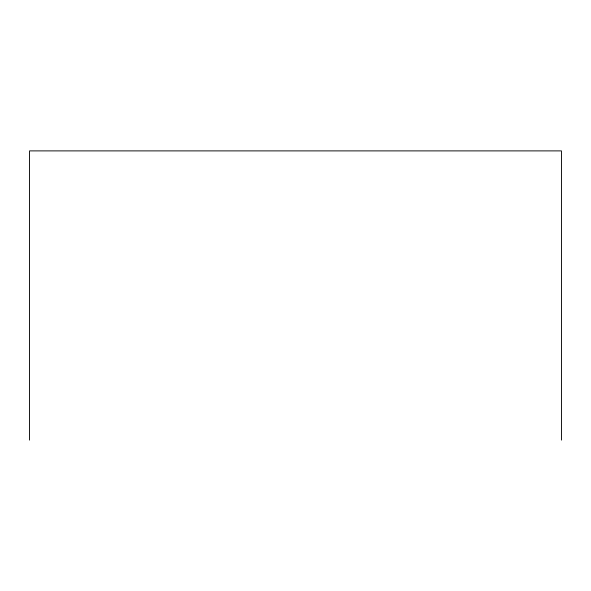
<?xml version="1.0" encoding="UTF-8"?>
<svg xmlns="http://www.w3.org/2000/svg" width="591" height="591" viewBox="0 0 591 591"><rect width="100%" height="100%" fill="white"/><g stroke="black" fill="none" stroke-linecap="round" stroke-linejoin="round"><path stroke-width="0.89" d="M561.45 440.11L561.45 150.89L29.55 150.89L29.55 440.11"/></g></svg>
